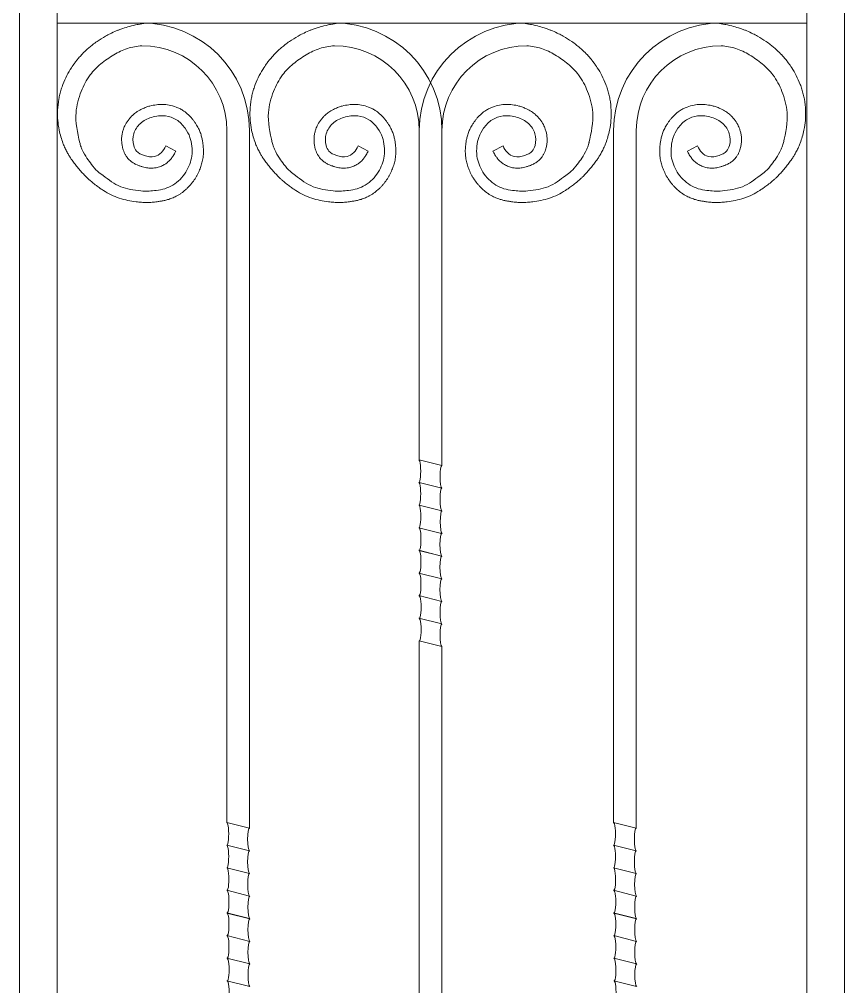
# Model space of a CAD drawing. Header units: millimetres. Extents: x -644 to 652, y 0 to 1491.
# Drawn here: x -315 to 0, y 777.5 to 1146.9 of the extents above; entities that cross this region are included whole.
import ezdxf

# ---------------------------------------------------------------- set-up
doc = ezdxf.new("R2010")
doc.units = ezdxf.units.MM
doc.layers.add('ceco.net 171', color=7, linetype='Continuous')

msp = doc.modelspace()

# ---------------------------------------------------------------- linework, layer by layer
at = {"layer": 'ceco.net 171', "lineweight": 5}
for p, q in [((-14.4, 14.4), (-14.4, 1449.25)), ((0, 0), (0, 1449.25)), ((-315, 0), (-315, 1388.06)), ((-300.6, 14.4), (-300.6, 1388.06)), ((-300.6, 1145.52), (-14.4, 1145.52)), ((-235.8, 840.25), (-235.8, 1104.48)), ((-227.16, 838.08), (-227.16, 1104.48)), ((-162.36, 978.56), (-162.36, 1104.48)), ((-153.72, 976.56), (-153.72, 1104.48)), ((-88.17, 840.25), (-88.17, 1104.48)), ((-79.53, 838.08), (-79.53, 1104.48)), ((-259.14, 1098.6), (-255.3, 1096.61)), ((-185.7, 1098.6), (-181.86, 1096.61)), ((-130.38, 1098.6), (-134.22, 1096.61)), ((-56.19, 1098.6), (-60.03, 1096.61)), ((-153.72, 976.56), (-162.41, 978.74)), ((-153.72, 967.92), (-162.41, 970.1)), ((-153.72, 959.28), (-162.41, 961.46)), ((-153.88, 950.64), (-162.57, 952.82)), ((-153.88, 942), (-162.57, 944.18)), ((-153.77, 941.97), (-162.47, 944.15)), ((-153.77, 933.33), (-162.47, 935.51)), ((-153.77, 924.69), (-162.47, 926.87)), ((-153.77, 916.05), (-162.47, 918.23)), ((-162.36, 918.2), (-162.36, 918.2)), ((-153.74, 907.4), (-162.36, 909.56)), ((-162.36, 699.64), (-162.36, 909.56)), ((-153.72, 697.47), (-153.72, 907.39)), ((-227.16, 838.08), (-235.85, 840.26)), ((-79.53, 838.08), (-88.22, 840.26)), ((-227.16, 829.44), (-235.85, 831.62)), ((-79.53, 829.44), (-88.22, 831.62)), ((-79.53, 829.44), (-79.53, 829.44)), ((-227.16, 820.8), (-235.85, 822.98)), ((-79.53, 820.8), (-88.22, 822.98)), ((-227.16, 812.16), (-235.85, 814.34)), ((-79.53, 812.16), (-88.22, 814.34)), ((-227.16, 803.52), (-235.85, 805.7)), ((-227.05, 803.49), (-235.75, 805.67)), ((-79.53, 803.52), (-88.22, 805.7)), ((-79.43, 803.49), (-88.12, 805.67)), ((-227.05, 794.85), (-235.75, 797.03)), ((-79.43, 794.85), (-88.12, 797.03)), ((-227.05, 786.21), (-235.75, 788.39)), ((-79.43, 786.21), (-88.12, 788.39)), ((-227.05, 777.57), (-235.75, 779.75)), ((-79.43, 777.57), (-88.12, 779.75))]:
    msp.add_line(p, q, dxfattribs=at)
for centre, radius, start, end in [((-268.2, 1104.48), 41.04, 0, 90), ((-194.76, 1104.48), 41.04, 0, 90), ((-121.32, 1104.48), 41.04, 90, 180), ((-47.13, 1104.48), 41.04, 90, 180), ((-268.2, 1104.48), 32.4, 0, 90), ((-194.76, 1104.48), 32.4, 0, 90), ((-121.32, 1104.48), 32.4, 90, 180), ((-47.13, 1104.48), 32.4, 90, 180)]:
    msp.add_arc(centre, radius, start, end, dxfattribs=at)
for centre, start_param, end_param in [((-162.54, 974.41), 0, 3.141593), ((-153.69, 972.23), 3.141593, 6.210756), ((-162.54, 965.77), 0, 3.141593), ((-153.69, 963.59), 3.141593, 6.210756), ((-162.49, 957.11), 0, 3.141593), ((-153.64, 954.94), 3.141593, 6.210756), ((-162.44, 948.46), 0, 3.141593), ((-153.75, 946.28), 3.141593, 6.210756), ((-162.44, 939.82), 0, 3.141593), ((-153.75, 937.64), 3.141593, 6.210756), ((-162.44, 931.18), 0, 3.141593), ((-153.75, 929), 3.141593, 6.210756), ((-162.39, 922.52), 0, 3.141593), ((-153.69, 920.34), 3.141593, 6.210756), ((-162.39, 913.88), 0, 3.141593), ((-153.69, 911.7), 3.141593, 6.210756), ((-235.83, 835.93), 0, 3.141593), ((-88.2, 835.93), 0, 3.141593), ((-227.13, 833.75), 3.141593, 6.210756), ((-79.5, 833.75), 3.141593, 6.210756), ((-235.83, 827.29), 0, 3.141593), ((-88.2, 827.29), 0, 3.141593), ((-227.13, 825.11), 3.141593, 6.210756), ((-79.5, 825.11), 3.141593, 6.210756), ((-235.77, 818.64), 0, 3.141593), ((-227.08, 816.46), 3.141593, 6.210756), ((-88.15, 818.64), 0, 3.141593), ((-79.45, 816.46), 3.141593, 6.210756), ((-235.72, 809.98), 0, 3.141593), ((-88.09, 809.98), 0, 3.141593), ((-227.03, 807.8), 3.141593, 6.210756), ((-79.4, 807.8), 3.141593, 6.210756), ((-235.72, 801.34), 0, 3.141593), ((-88.09, 801.34), 0, 3.141593), ((-227.03, 799.16), 3.141593, 6.210756), ((-79.4, 799.16), 3.141593, 6.210756), ((-235.72, 792.7), 0, 3.141593), ((-227.03, 790.52), 3.141593, 6.210756), ((-88.09, 792.7), 0, 3.141593), ((-79.4, 790.52), 3.141593, 6.210756), ((-235.67, 784.05), 0, 3.141593), ((-88.04, 784.05), 0, 3.141593), ((-226.98, 781.87), 3.141593, 6.210756), ((-79.35, 781.87), 3.141593, 6.210756), ((-235.62, 775.39), 0, 3.141593), ((-87.99, 775.39), 0, 3.141593)]:
    msp.add_ellipse(centre, major_axis=(0.03, -4.33), ratio=0.168472, start_param=start_param, end_param=end_param, dxfattribs=at)
for points, knots in [([(-265.64, 1145.53), (-268.64, 1145.17), (-269.7, 1144.98), (-270.63, 1144.82), (-272.09, 1144.47), (-273.78, 1144.01), (-274.52, 1143.72), (-276.07, 1143.27), (-276.52, 1143.1), (-277.28, 1142.81), (-277.59, 1142.69), (-278.8, 1142.18), (-279.63, 1141.8), (-280.88, 1141.18), (-281.52, 1140.85), (-283.21, 1139.89), (-284.24, 1139.25), (-285.93, 1138.09), (-286.53, 1137.65), (-287.43, 1136.95), (-287.92, 1136.55), (-288.73, 1135.85), (-289.14, 1135.5), (-290.26, 1134.43), (-290.69, 1134), (-291.64, 1133), (-292.05, 1132.54), (-292.66, 1131.83), (-293.12, 1131.27), (-293.27, 1131.08), (-293.88, 1130.29), (-294.23, 1129.81), (-294.68, 1129.16), (-295.73, 1127.53), (-296.32, 1126.53), (-297.41, 1124.4), (-297.91, 1123.27), (-298.61, 1121.49), (-298.82, 1120.87), (-299.12, 1119.92), (-299.22, 1119.6), (-299.39, 1118.97), (-299.48, 1118.65), (-299.7, 1117.71), (-299.84, 1117.08), (-300.18, 1115.06), (-300.34, 1113.61), (-300.46, 1110.98), (-300.44, 1109.66), (-300.23, 1107.08), (-300.06, 1105.89), (-299.42, 1102.9), (-298.91, 1101.22), (-298.25, 1099.37), (-298.05, 1098.88), (-297.72, 1098.13)], [0, 0, 0, 0, 1.598518, 1.598518, 4.795553, 4.795553, 7.705451, 7.705451, 9.125533, 9.125533, 10.545615, 10.545615, 13.385778, 13.385778, 15.585729, 15.585729, 19.98563, 19.98563, 22.272801, 22.272801, 23.941363, 23.941363, 25.609926, 25.609926, 28.94705, 28.94705, 30.67089, 30.67089, 32.09649, 32.09649, 33.522089, 33.522089, 36.373287, 36.373287, 40.440864, 40.440864, 44.508441, 44.508441, 46.570601, 46.570601, 47.59231, 47.59231, 48.614019, 48.614019, 50.657437, 50.657437, 55.272886, 55.272886, 59.888335, 59.888335, 64.503784, 64.503784, 71.194231, 71.194231, 72.666347, 72.666347, 72.666347, 72.666347]), ([(-192.2, 1145.53), (-195.2, 1145.17), (-196.26, 1144.98), (-197.19, 1144.82), (-198.65, 1144.47), (-200.34, 1144.01), (-201.08, 1143.72), (-202.63, 1143.27), (-203.08, 1143.1), (-203.84, 1142.81), (-204.15, 1142.69), (-205.36, 1142.18), (-206.19, 1141.8), (-207.44, 1141.18), (-208.08, 1140.85), (-209.77, 1139.89), (-210.8, 1139.25), (-212.49, 1138.09), (-213.09, 1137.65), (-213.99, 1136.95), (-214.48, 1136.55), (-215.29, 1135.85), (-215.7, 1135.5), (-216.82, 1134.43), (-217.25, 1134), (-218.2, 1133), (-218.61, 1132.54), (-219.22, 1131.83), (-219.68, 1131.27), (-219.83, 1131.08), (-220.44, 1130.29), (-220.79, 1129.81), (-221.24, 1129.16), (-222.29, 1127.53), (-222.88, 1126.53), (-223.97, 1124.4), (-224.47, 1123.27), (-225.17, 1121.49), (-225.38, 1120.87), (-225.68, 1119.92), (-225.78, 1119.6), (-225.95, 1118.97), (-226.04, 1118.65), (-226.26, 1117.71), (-226.4, 1117.08), (-226.74, 1115.06), (-226.9, 1113.61), (-227.02, 1110.98), (-227, 1109.66), (-226.79, 1107.08), (-226.62, 1105.89), (-225.98, 1102.9), (-225.47, 1101.22), (-224.81, 1099.37), (-224.61, 1098.88), (-224.28, 1098.13)], [0, 0, 0, 0, 1.598518, 1.598518, 4.795553, 4.795553, 7.705451, 7.705451, 9.125533, 9.125533, 10.545615, 10.545615, 13.385778, 13.385778, 15.585729, 15.585729, 19.98563, 19.98563, 22.272801, 22.272801, 23.941363, 23.941363, 25.609926, 25.609926, 28.94705, 28.94705, 30.67089, 30.67089, 32.09649, 32.09649, 33.522089, 33.522089, 36.373287, 36.373287, 40.440864, 40.440864, 44.508441, 44.508441, 46.570601, 46.570601, 47.59231, 47.59231, 48.614019, 48.614019, 50.657437, 50.657437, 55.272886, 55.272886, 59.888335, 59.888335, 64.503784, 64.503784, 71.194231, 71.194231, 72.666347, 72.666347, 72.666347, 72.666347]), ([(-123.88, 1145.53), (-120.88, 1145.17), (-119.82, 1144.98), (-118.89, 1144.82), (-117.43, 1144.47), (-115.74, 1144.01), (-115, 1143.72), (-113.45, 1143.27), (-113, 1143.1), (-112.24, 1142.81), (-111.93, 1142.69), (-110.72, 1142.18), (-109.89, 1141.8), (-108.64, 1141.18), (-108, 1140.85), (-106.31, 1139.89), (-105.28, 1139.25), (-103.59, 1138.09), (-102.99, 1137.65), (-102.09, 1136.95), (-101.6, 1136.55), (-100.79, 1135.85), (-100.38, 1135.5), (-99.26, 1134.43), (-98.83, 1134), (-97.88, 1133), (-97.47, 1132.54), (-96.86, 1131.83), (-96.4, 1131.27), (-96.25, 1131.08), (-95.64, 1130.29), (-95.29, 1129.81), (-94.84, 1129.16), (-93.79, 1127.53), (-93.2, 1126.53), (-92.11, 1124.4), (-91.61, 1123.27), (-90.91, 1121.49), (-90.7, 1120.87), (-90.4, 1119.92), (-90.3, 1119.6), (-90.13, 1118.97), (-90.04, 1118.65), (-89.82, 1117.71), (-89.68, 1117.08), (-89.34, 1115.06), (-89.18, 1113.61), (-89.06, 1110.98), (-89.08, 1109.66), (-89.29, 1107.08), (-89.46, 1105.89), (-90.1, 1102.9), (-90.61, 1101.22), (-91.27, 1099.37), (-91.47, 1098.88), (-91.8, 1098.13)], [0, 0, 0, 0, 1.598518, 1.598518, 4.795553, 4.795553, 7.705451, 7.705451, 9.125533, 9.125533, 10.545615, 10.545615, 13.385778, 13.385778, 15.585729, 15.585729, 19.98563, 19.98563, 22.272801, 22.272801, 23.941363, 23.941363, 25.609926, 25.609926, 28.94705, 28.94705, 30.67089, 30.67089, 32.09649, 32.09649, 33.522089, 33.522089, 36.373287, 36.373287, 40.440864, 40.440864, 44.508441, 44.508441, 46.570601, 46.570601, 47.59231, 47.59231, 48.614019, 48.614019, 50.657437, 50.657437, 55.272886, 55.272886, 59.888335, 59.888335, 64.503784, 64.503784, 71.194231, 71.194231, 72.666347, 72.666347, 72.666347, 72.666347]), ([(-49.69, 1145.53), (-46.7, 1145.17), (-45.63, 1144.98), (-44.7, 1144.82), (-43.25, 1144.47), (-41.55, 1144.01), (-40.81, 1143.72), (-39.26, 1143.27), (-38.81, 1143.1), (-38.05, 1142.81), (-37.74, 1142.69), (-36.53, 1142.18), (-35.7, 1141.8), (-34.45, 1141.18), (-33.81, 1140.85), (-32.12, 1139.89), (-31.1, 1139.25), (-29.4, 1138.09), (-28.8, 1137.65), (-27.9, 1136.95), (-27.41, 1136.55), (-26.6, 1135.85), (-26.2, 1135.5), (-25.07, 1134.43), (-24.64, 1134), (-23.69, 1133), (-23.28, 1132.54), (-22.67, 1131.83), (-22.21, 1131.27), (-22.06, 1131.08), (-21.45, 1130.29), (-21.1, 1129.81), (-20.65, 1129.16), (-19.6, 1127.53), (-19.01, 1126.53), (-17.92, 1124.4), (-17.42, 1123.27), (-16.72, 1121.49), (-16.51, 1120.87), (-16.21, 1119.92), (-16.11, 1119.6), (-15.94, 1118.97), (-15.85, 1118.65), (-15.63, 1117.71), (-15.49, 1117.08), (-15.15, 1115.06), (-14.99, 1113.61), (-14.87, 1110.98), (-14.89, 1109.66), (-15.1, 1107.08), (-15.28, 1105.89), (-15.92, 1102.9), (-16.42, 1101.22), (-17.09, 1099.37), (-17.28, 1098.88), (-17.61, 1098.13)], [0, 0, 0, 0, 1.598518, 1.598518, 4.795553, 4.795553, 7.705451, 7.705451, 9.125533, 9.125533, 10.545615, 10.545615, 13.385778, 13.385778, 15.585729, 15.585729, 19.98563, 19.98563, 22.272801, 22.272801, 23.941363, 23.941363, 25.609926, 25.609926, 28.94705, 28.94705, 30.67089, 30.67089, 32.09649, 32.09649, 33.522089, 33.522089, 36.373287, 36.373287, 40.440864, 40.440864, 44.508441, 44.508441, 46.570601, 46.570601, 47.59231, 47.59231, 48.614019, 48.614019, 50.657437, 50.657437, 55.272886, 55.272886, 59.888335, 59.888335, 64.503784, 64.503784, 71.194231, 71.194231, 72.666347, 72.666347, 72.666347, 72.666347]), ([(-297.72, 1098.13), (-297.58, 1097.82), (-297.46, 1097.58), (-297.3, 1097.23), (-297.1, 1096.83), (-296.81, 1096.33), (-296.68, 1096.06), (-296.48, 1095.71), (-296.36, 1095.45), (-296.15, 1095.05), (-296, 1094.87), (-295.64, 1094.27), (-295.42, 1093.89), (-294.8, 1093.04), (-294.4, 1092.45), (-293.64, 1091.47), (-293.24, 1090.96), (-292.41, 1089.95), (-291.98, 1089.4), (-291.13, 1088.47), (-290.72, 1088.06), (-289.84, 1087.13), (-289.46, 1086.79), (-288.92, 1086.24), (-288.59, 1085.89), (-288.14, 1085.52), (-287.55, 1085.04), (-286.7, 1084.3), (-286.15, 1083.85), (-285.21, 1083.12), (-284.6, 1082.73), (-283.93, 1082.21), (-283.39, 1081.86), (-281.99, 1081.01), (-281.02, 1080.48), (-278.97, 1079.45), (-277.94, 1079.01), (-275.79, 1078.32), (-274.69, 1078.03), (-272.56, 1077.57), (-271.52, 1077.39), (-269.78, 1077.18), (-269.1, 1077.11), (-267.72, 1077.02), (-267.02, 1077), (-265.98, 1077.01), (-265.65, 1077.02), (-264.66, 1077.06), (-264.02, 1077.12), (-263.06, 1077.22), (-262.72, 1077.26), (-262.18, 1077.34), (-261.97, 1077.36), (-261.55, 1077.43), (-261.33, 1077.46), (-260.68, 1077.57), (-260.23, 1077.65), (-259.33, 1077.84), (-258.88, 1077.95), (-257.87, 1078.24), (-257.31, 1078.43), (-256.2, 1078.86), (-255.65, 1079.11), (-254.78, 1079.55), (-254.46, 1079.74), (-253.82, 1080.13), (-253.51, 1080.33), (-252.62, 1080.96), (-252.07, 1081.4), (-251.26, 1082.13), (-250.97, 1082.41), (-250.44, 1082.94), (-250.2, 1083.2), (-249.72, 1083.73), (-249.48, 1084), (-248.8, 1084.84), (-248.36, 1085.43), (-247.75, 1086.36), (-247.56, 1086.68), (-247.2, 1087.32), (-247.03, 1087.64), (-246.55, 1088.6), (-246.27, 1089.25), (-245.91, 1090.19), (-245.8, 1090.49), (-245.6, 1091.09), (-245.51, 1091.39), (-245.24, 1092.33), (-245.08, 1092.98), (-244.91, 1094.03), (-244.86, 1094.4), (-244.79, 1095.14), (-244.76, 1095.51), (-244.72, 1096.59), (-244.74, 1097.29), (-244.81, 1098.32), (-244.84, 1098.66), (-244.93, 1099.43), (-244.98, 1099.87), (-245.13, 1100.77), (-245.22, 1101.22), (-245.46, 1102.21), (-245.61, 1102.75), (-245.98, 1103.82), (-246.19, 1104.34), (-246.7, 1105.44), (-247.01, 1106.01), (-247.55, 1106.91), (-247.77, 1107.26), (-248.21, 1107.88), (-248.41, 1108.17), (-248.85, 1108.74), (-249.08, 1109.02), (-249.8, 1109.85), (-250.33, 1110.4), (-251.44, 1111.36), (-252, 1111.79), (-253.02, 1112.45), (-253.44, 1112.68), (-254.3, 1113.11), (-254.73, 1113.3), (-256.05, 1113.8), (-256.94, 1114.04), (-258.66, 1114.35), (-259.48, 1114.43), (-261.11, 1114.46), (-261.92, 1114.42), (-263.55, 1114.21), (-264.38, 1114.05), (-265.68, 1113.7), (-266.17, 1113.54), (-267.15, 1113.19), (-267.63, 1112.99), (-268.75, 1112.46), (-269.38, 1112.11), (-270.45, 1111.41), (-270.91, 1111.07), (-271.67, 1110.43), (-271.98, 1110.14), (-272.58, 1109.53), (-272.86, 1109.21), (-273.66, 1108.22), (-274.13, 1107.5), (-274.82, 1106.19), (-275.07, 1105.62), (-275.43, 1104.57), (-275.56, 1104.11), (-275.77, 1103.18), (-275.85, 1102.7), (-276, 1101.28), (-275.99, 1100.31), (-275.81, 1098.9), (-275.72, 1098.45), (-275.54, 1097.7), (-275.45, 1097.39), (-275.25, 1096.76), (-275.12, 1096.44), (-274.84, 1095.8), (-274.68, 1095.47), (-274.3, 1094.82), (-274.08, 1094.49), (-273.67, 1093.96), (-273.49, 1093.75), (-273.13, 1093.37), (-272.94, 1093.2), (-272.38, 1092.7), (-271.99, 1092.42), (-271.23, 1091.94), (-270.86, 1091.74), (-270.18, 1091.41), (-269.87, 1091.28), (-269.37, 1091.09), (-269.17, 1091.01), (-268.81, 1090.89), (-268.66, 1090.84), (-268.33, 1090.73), (-268.17, 1090.68), (-267.67, 1090.54), (-267.32, 1090.45), (-266.35, 1090.25), (-265.7, 1090.15), (-264.31, 1090.09), (-263.57, 1090.13), (-262.52, 1090.33), (-262.24, 1090.4), (-261.69, 1090.55), (-261.42, 1090.64), (-260.64, 1090.95), (-260.14, 1091.2), (-259.31, 1091.69), (-258.97, 1091.93), (-258.39, 1092.39), (-258.14, 1092.61), (-257.74, 1093), (-257.57, 1093.17), (-257.26, 1093.52), (-257.11, 1093.69), (-256.71, 1094.21), (-256.48, 1094.55), (-255.95, 1095.39), (-255.7, 1095.86), (-255.42, 1096.39), (-255.36, 1096.5), (-255.3, 1096.61)], [0, 0, 0, 0, 0.938689, 0.938689, 2.143991, 2.143991, 3.154332, 3.154332, 3.911141, 3.911141, 4.667949, 4.667949, 6.181566, 6.181566, 8.404073, 8.404073, 10.62658, 10.62658, 13.102091, 13.102091, 15.573724, 15.573724, 17.372488, 17.372488, 18.721921, 18.721921, 20.071354, 20.071354, 22.77022, 22.77022, 24.833062, 24.833062, 26.895903, 26.895903, 31.021587, 31.021587, 35.147271, 35.147271, 39.272955, 39.272955, 43.146545, 43.146545, 45.643216, 45.643216, 48.139887, 48.139887, 49.287545, 49.287545, 51.582861, 51.582861, 52.843849, 52.843849, 53.648432, 53.648432, 54.453014, 54.453014, 56.062179, 56.062179, 57.603868, 57.603868, 59.471659, 59.471659, 61.33945, 61.33945, 62.462031, 62.462031, 63.584612, 63.584612, 65.829775, 65.829775, 67.155027, 67.155027, 68.349006, 68.349006, 69.542986, 69.542986, 71.930946, 71.930946, 73.112753, 73.112753, 74.294561, 74.294561, 76.658176, 76.658176, 77.714632, 77.714632, 78.771088, 78.771088, 80.883999, 80.883999, 82.033908, 82.033908, 83.183817, 83.183817, 85.483635, 85.483635, 86.646911, 86.646911, 88.166115, 88.166115, 89.68532, 89.68532, 91.411182, 91.411182, 93.137045, 93.137045, 95.17609, 95.17609, 96.511033, 96.511033, 97.663327, 97.663327, 98.815621, 98.815621, 101.120208, 101.120208, 103.171393, 103.171393, 104.532647, 104.532647, 105.893901, 105.893901, 108.616409, 108.616409, 111.088189, 111.088189, 113.559969, 113.559969, 116.201891, 116.201891, 117.826451, 117.826451, 119.451011, 119.451011, 121.577799, 121.577799, 123.190034, 123.190034, 124.375334, 124.375334, 125.560633, 125.560633, 127.931233, 127.931233, 129.620785, 129.620785, 130.907206, 130.907206, 132.193628, 132.193628, 134.76647, 134.76647, 135.984627, 135.984627, 136.825306, 136.825306, 137.665984, 137.665984, 138.497459, 138.497459, 139.334354, 139.334354, 139.863337, 139.863337, 140.39232, 140.39232, 141.450285, 141.450285, 142.508251, 142.508251, 143.419386, 143.419386, 144.06149, 144.06149, 144.579644, 144.579644, 145.097798, 145.097798, 146.134107, 146.134107, 147.854073, 147.854073, 149.574039, 149.574039, 150.204177, 150.204177, 150.834315, 150.834315, 152.09459, 152.09459, 153.056236, 153.056236, 153.803314, 153.803314, 154.351666, 154.351666, 154.900017, 154.900017, 155.99672, 155.99672, 157.757892, 157.757892, 158.254283, 158.254283, 158.254283, 158.254283]), ([(-224.28, 1098.13), (-224.14, 1097.82), (-224.02, 1097.58), (-223.86, 1097.23), (-223.66, 1096.83), (-223.37, 1096.33), (-223.24, 1096.06), (-223.04, 1095.71), (-222.92, 1095.45), (-222.71, 1095.05), (-222.56, 1094.87), (-222.2, 1094.27), (-221.98, 1093.89), (-221.36, 1093.04), (-220.96, 1092.45), (-220.2, 1091.47), (-219.8, 1090.96), (-218.97, 1089.95), (-218.54, 1089.4), (-217.69, 1088.47), (-217.28, 1088.06), (-216.4, 1087.13), (-216.02, 1086.79), (-215.48, 1086.24), (-215.15, 1085.89), (-214.7, 1085.52), (-214.11, 1085.04), (-213.26, 1084.3), (-212.71, 1083.85), (-211.77, 1083.12), (-211.16, 1082.73), (-210.49, 1082.21), (-209.95, 1081.86), (-208.55, 1081.01), (-207.58, 1080.48), (-205.53, 1079.45), (-204.5, 1079.01), (-202.35, 1078.32), (-201.25, 1078.03), (-199.12, 1077.57), (-198.08, 1077.39), (-196.34, 1077.18), (-195.66, 1077.11), (-194.28, 1077.02), (-193.58, 1077), (-192.54, 1077.01), (-192.21, 1077.02), (-191.22, 1077.06), (-190.58, 1077.12), (-189.62, 1077.22), (-189.28, 1077.26), (-188.74, 1077.34), (-188.53, 1077.36), (-188.11, 1077.43), (-187.89, 1077.46), (-187.24, 1077.57), (-186.79, 1077.65), (-185.89, 1077.84), (-185.44, 1077.95), (-184.43, 1078.24), (-183.87, 1078.43), (-182.76, 1078.86), (-182.21, 1079.11), (-181.34, 1079.55), (-181.02, 1079.74), (-180.38, 1080.13), (-180.07, 1080.33), (-179.18, 1080.96), (-178.63, 1081.4), (-177.82, 1082.13), (-177.53, 1082.41), (-177, 1082.94), (-176.76, 1083.2), (-176.28, 1083.73), (-176.04, 1084), (-175.36, 1084.84), (-174.92, 1085.43), (-174.31, 1086.36), (-174.12, 1086.68), (-173.76, 1087.32), (-173.59, 1087.64), (-173.11, 1088.6), (-172.83, 1089.25), (-172.47, 1090.19), (-172.36, 1090.49), (-172.16, 1091.09), (-172.07, 1091.39), (-171.8, 1092.33), (-171.64, 1092.98), (-171.47, 1094.03), (-171.42, 1094.4), (-171.35, 1095.14), (-171.32, 1095.51), (-171.28, 1096.59), (-171.3, 1097.29), (-171.37, 1098.32), (-171.4, 1098.66), (-171.49, 1099.43), (-171.54, 1099.87), (-171.69, 1100.77), (-171.78, 1101.22), (-172.02, 1102.21), (-172.17, 1102.75), (-172.54, 1103.82), (-172.75, 1104.34), (-173.26, 1105.44), (-173.57, 1106.01), (-174.11, 1106.91), (-174.33, 1107.26), (-174.77, 1107.88), (-174.97, 1108.17), (-175.41, 1108.74), (-175.64, 1109.02), (-176.36, 1109.85), (-176.89, 1110.4), (-178, 1111.36), (-178.56, 1111.79), (-179.58, 1112.45), (-180, 1112.68), (-180.86, 1113.11), (-181.29, 1113.3), (-182.61, 1113.8), (-183.5, 1114.04), (-185.22, 1114.35), (-186.04, 1114.43), (-187.67, 1114.46), (-188.48, 1114.42), (-190.11, 1114.21), (-190.94, 1114.05), (-192.24, 1113.7), (-192.73, 1113.54), (-193.71, 1113.19), (-194.19, 1112.99), (-195.31, 1112.46), (-195.94, 1112.11), (-197.01, 1111.41), (-197.47, 1111.07), (-198.23, 1110.43), (-198.54, 1110.14), (-199.14, 1109.53), (-199.42, 1109.21), (-200.22, 1108.22), (-200.69, 1107.5), (-201.38, 1106.19), (-201.63, 1105.62), (-201.99, 1104.57), (-202.12, 1104.11), (-202.33, 1103.18), (-202.41, 1102.7), (-202.56, 1101.28), (-202.55, 1100.31), (-202.37, 1098.9), (-202.28, 1098.45), (-202.1, 1097.7), (-202.01, 1097.39), (-201.81, 1096.76), (-201.68, 1096.44), (-201.4, 1095.8), (-201.24, 1095.47), (-200.86, 1094.82), (-200.64, 1094.49), (-200.23, 1093.96), (-200.05, 1093.75), (-199.69, 1093.37), (-199.5, 1093.2), (-198.94, 1092.7), (-198.55, 1092.42), (-197.79, 1091.94), (-197.42, 1091.74), (-196.74, 1091.41), (-196.43, 1091.28), (-195.93, 1091.09), (-195.73, 1091.01), (-195.37, 1090.89), (-195.22, 1090.84), (-194.89, 1090.73), (-194.73, 1090.68), (-194.23, 1090.54), (-193.88, 1090.45), (-192.91, 1090.25), (-192.26, 1090.15), (-190.87, 1090.09), (-190.13, 1090.13), (-189.08, 1090.33), (-188.8, 1090.4), (-188.25, 1090.55), (-187.98, 1090.64), (-187.2, 1090.95), (-186.7, 1091.2), (-185.87, 1091.69), (-185.53, 1091.93), (-184.95, 1092.39), (-184.7, 1092.61), (-184.3, 1093), (-184.13, 1093.17), (-183.82, 1093.52), (-183.67, 1093.69), (-183.27, 1094.21), (-183.04, 1094.55), (-182.51, 1095.39), (-182.26, 1095.86), (-181.98, 1096.39), (-181.92, 1096.5), (-181.86, 1096.61)], [0, 0, 0, 0, 0.938689, 0.938689, 2.143991, 2.143991, 3.154332, 3.154332, 3.911141, 3.911141, 4.667949, 4.667949, 6.181566, 6.181566, 8.404073, 8.404073, 10.62658, 10.62658, 13.102091, 13.102091, 15.573724, 15.573724, 17.372488, 17.372488, 18.721921, 18.721921, 20.071354, 20.071354, 22.77022, 22.77022, 24.833062, 24.833062, 26.895903, 26.895903, 31.021587, 31.021587, 35.147271, 35.147271, 39.272955, 39.272955, 43.146545, 43.146545, 45.643216, 45.643216, 48.139887, 48.139887, 49.287545, 49.287545, 51.582861, 51.582861, 52.843849, 52.843849, 53.648432, 53.648432, 54.453014, 54.453014, 56.062179, 56.062179, 57.603868, 57.603868, 59.471659, 59.471659, 61.33945, 61.33945, 62.462031, 62.462031, 63.584612, 63.584612, 65.829775, 65.829775, 67.155027, 67.155027, 68.349006, 68.349006, 69.542986, 69.542986, 71.930946, 71.930946, 73.112753, 73.112753, 74.294561, 74.294561, 76.658176, 76.658176, 77.714632, 77.714632, 78.771088, 78.771088, 80.883999, 80.883999, 82.033908, 82.033908, 83.183817, 83.183817, 85.483635, 85.483635, 86.646911, 86.646911, 88.166115, 88.166115, 89.68532, 89.68532, 91.411182, 91.411182, 93.137045, 93.137045, 95.17609, 95.17609, 96.511033, 96.511033, 97.663327, 97.663327, 98.815621, 98.815621, 101.120208, 101.120208, 103.171393, 103.171393, 104.532647, 104.532647, 105.893901, 105.893901, 108.616409, 108.616409, 111.088189, 111.088189, 113.559969, 113.559969, 116.201891, 116.201891, 117.826451, 117.826451, 119.451011, 119.451011, 121.577799, 121.577799, 123.190034, 123.190034, 124.375334, 124.375334, 125.560633, 125.560633, 127.931233, 127.931233, 129.620785, 129.620785, 130.907206, 130.907206, 132.193628, 132.193628, 134.76647, 134.76647, 135.984627, 135.984627, 136.825306, 136.825306, 137.665984, 137.665984, 138.497459, 138.497459, 139.334354, 139.334354, 139.863337, 139.863337, 140.39232, 140.39232, 141.450285, 141.450285, 142.508251, 142.508251, 143.419386, 143.419386, 144.06149, 144.06149, 144.579644, 144.579644, 145.097798, 145.097798, 146.134107, 146.134107, 147.854073, 147.854073, 149.574039, 149.574039, 150.204177, 150.204177, 150.834315, 150.834315, 152.09459, 152.09459, 153.056236, 153.056236, 153.803314, 153.803314, 154.351666, 154.351666, 154.900017, 154.900017, 155.99672, 155.99672, 157.757892, 157.757892, 158.254283, 158.254283, 158.254283, 158.254283]), ([(-91.8, 1098.13), (-91.94, 1097.82), (-92.06, 1097.58), (-92.22, 1097.23), (-92.42, 1096.83), (-92.71, 1096.33), (-92.84, 1096.06), (-93.04, 1095.71), (-93.16, 1095.45), (-93.37, 1095.05), (-93.52, 1094.87), (-93.88, 1094.27), (-94.1, 1093.89), (-94.72, 1093.04), (-95.12, 1092.45), (-95.88, 1091.47), (-96.28, 1090.96), (-97.11, 1089.95), (-97.54, 1089.4), (-98.39, 1088.47), (-98.8, 1088.06), (-99.68, 1087.13), (-100.06, 1086.79), (-100.6, 1086.24), (-100.93, 1085.89), (-101.38, 1085.52), (-101.97, 1085.04), (-102.82, 1084.3), (-103.37, 1083.85), (-104.31, 1083.12), (-104.92, 1082.73), (-105.59, 1082.21), (-106.13, 1081.86), (-107.53, 1081.01), (-108.5, 1080.48), (-110.55, 1079.45), (-111.58, 1079.01), (-113.73, 1078.32), (-114.83, 1078.03), (-116.96, 1077.57), (-118, 1077.39), (-119.74, 1077.18), (-120.42, 1077.11), (-121.8, 1077.02), (-122.5, 1077), (-123.54, 1077.01), (-123.87, 1077.02), (-124.86, 1077.06), (-125.5, 1077.12), (-126.46, 1077.22), (-126.8, 1077.26), (-127.34, 1077.34), (-127.55, 1077.36), (-127.97, 1077.43), (-128.19, 1077.46), (-128.84, 1077.57), (-129.29, 1077.65), (-130.19, 1077.84), (-130.64, 1077.95), (-131.65, 1078.24), (-132.21, 1078.43), (-133.32, 1078.86), (-133.87, 1079.11), (-134.74, 1079.55), (-135.06, 1079.74), (-135.7, 1080.13), (-136.01, 1080.33), (-136.9, 1080.96), (-137.45, 1081.4), (-138.26, 1082.13), (-138.55, 1082.41), (-139.08, 1082.94), (-139.32, 1083.2), (-139.8, 1083.73), (-140.04, 1084), (-140.72, 1084.84), (-141.16, 1085.43), (-141.77, 1086.36), (-141.96, 1086.68), (-142.32, 1087.32), (-142.49, 1087.64), (-142.97, 1088.6), (-143.25, 1089.25), (-143.61, 1090.19), (-143.72, 1090.49), (-143.92, 1091.09), (-144.01, 1091.39), (-144.28, 1092.33), (-144.44, 1092.98), (-144.61, 1094.03), (-144.66, 1094.4), (-144.73, 1095.14), (-144.76, 1095.51), (-144.8, 1096.59), (-144.78, 1097.29), (-144.71, 1098.32), (-144.68, 1098.66), (-144.59, 1099.43), (-144.54, 1099.87), (-144.39, 1100.77), (-144.3, 1101.22), (-144.06, 1102.21), (-143.91, 1102.75), (-143.54, 1103.82), (-143.33, 1104.34), (-142.82, 1105.44), (-142.51, 1106.01), (-141.97, 1106.91), (-141.75, 1107.26), (-141.31, 1107.88), (-141.11, 1108.17), (-140.67, 1108.74), (-140.44, 1109.02), (-139.72, 1109.85), (-139.19, 1110.4), (-138.08, 1111.36), (-137.52, 1111.79), (-136.5, 1112.45), (-136.08, 1112.68), (-135.22, 1113.11), (-134.79, 1113.3), (-133.47, 1113.8), (-132.58, 1114.04), (-130.86, 1114.35), (-130.04, 1114.43), (-128.41, 1114.46), (-127.6, 1114.42), (-125.97, 1114.21), (-125.14, 1114.05), (-123.84, 1113.7), (-123.35, 1113.54), (-122.37, 1113.19), (-121.89, 1112.99), (-120.77, 1112.46), (-120.14, 1112.11), (-119.07, 1111.41), (-118.61, 1111.07), (-117.85, 1110.43), (-117.54, 1110.14), (-116.94, 1109.53), (-116.66, 1109.21), (-115.86, 1108.22), (-115.39, 1107.5), (-114.7, 1106.19), (-114.45, 1105.62), (-114.09, 1104.57), (-113.96, 1104.11), (-113.75, 1103.18), (-113.67, 1102.7), (-113.52, 1101.28), (-113.53, 1100.31), (-113.71, 1098.9), (-113.8, 1098.45), (-113.98, 1097.7), (-114.07, 1097.39), (-114.27, 1096.76), (-114.4, 1096.44), (-114.68, 1095.8), (-114.84, 1095.47), (-115.22, 1094.82), (-115.44, 1094.49), (-115.85, 1093.96), (-116.03, 1093.75), (-116.39, 1093.37), (-116.58, 1093.2), (-117.14, 1092.7), (-117.53, 1092.42), (-118.29, 1091.94), (-118.66, 1091.74), (-119.34, 1091.41), (-119.65, 1091.28), (-120.15, 1091.09), (-120.35, 1091.01), (-120.71, 1090.89), (-120.86, 1090.84), (-121.19, 1090.73), (-121.35, 1090.68), (-121.85, 1090.54), (-122.2, 1090.45), (-123.17, 1090.25), (-123.82, 1090.15), (-125.21, 1090.09), (-125.95, 1090.13), (-127, 1090.33), (-127.28, 1090.4), (-127.83, 1090.55), (-128.1, 1090.64), (-128.88, 1090.95), (-129.38, 1091.2), (-130.21, 1091.69), (-130.55, 1091.93), (-131.13, 1092.39), (-131.38, 1092.61), (-131.78, 1093), (-131.95, 1093.17), (-132.26, 1093.52), (-132.41, 1093.69), (-132.81, 1094.21), (-133.04, 1094.55), (-133.57, 1095.39), (-133.82, 1095.86), (-134.1, 1096.39), (-134.16, 1096.5), (-134.22, 1096.61)], [0, 0, 0, 0, 0.938689, 0.938689, 2.143991, 2.143991, 3.154332, 3.154332, 3.911141, 3.911141, 4.667949, 4.667949, 6.181566, 6.181566, 8.404073, 8.404073, 10.62658, 10.62658, 13.102091, 13.102091, 15.573724, 15.573724, 17.372488, 17.372488, 18.721921, 18.721921, 20.071354, 20.071354, 22.77022, 22.77022, 24.833062, 24.833062, 26.895903, 26.895903, 31.021587, 31.021587, 35.147271, 35.147271, 39.272955, 39.272955, 43.146545, 43.146545, 45.643216, 45.643216, 48.139887, 48.139887, 49.287545, 49.287545, 51.582861, 51.582861, 52.843849, 52.843849, 53.648432, 53.648432, 54.453014, 54.453014, 56.062179, 56.062179, 57.603868, 57.603868, 59.471659, 59.471659, 61.33945, 61.33945, 62.462031, 62.462031, 63.584612, 63.584612, 65.829775, 65.829775, 67.155027, 67.155027, 68.349006, 68.349006, 69.542986, 69.542986, 71.930946, 71.930946, 73.112753, 73.112753, 74.294561, 74.294561, 76.658176, 76.658176, 77.714632, 77.714632, 78.771088, 78.771088, 80.883999, 80.883999, 82.033908, 82.033908, 83.183817, 83.183817, 85.483635, 85.483635, 86.646911, 86.646911, 88.166115, 88.166115, 89.68532, 89.68532, 91.411182, 91.411182, 93.137045, 93.137045, 95.17609, 95.17609, 96.511033, 96.511033, 97.663327, 97.663327, 98.815621, 98.815621, 101.120208, 101.120208, 103.171393, 103.171393, 104.532647, 104.532647, 105.893901, 105.893901, 108.616409, 108.616409, 111.088189, 111.088189, 113.559969, 113.559969, 116.201891, 116.201891, 117.826451, 117.826451, 119.451011, 119.451011, 121.577799, 121.577799, 123.190034, 123.190034, 124.375334, 124.375334, 125.560633, 125.560633, 127.931233, 127.931233, 129.620785, 129.620785, 130.907206, 130.907206, 132.193628, 132.193628, 134.76647, 134.76647, 135.984627, 135.984627, 136.825306, 136.825306, 137.665984, 137.665984, 138.497459, 138.497459, 139.334354, 139.334354, 139.863337, 139.863337, 140.39232, 140.39232, 141.450285, 141.450285, 142.508251, 142.508251, 143.419386, 143.419386, 144.06149, 144.06149, 144.579644, 144.579644, 145.097798, 145.097798, 146.134107, 146.134107, 147.854073, 147.854073, 149.574039, 149.574039, 150.204177, 150.204177, 150.834315, 150.834315, 152.09459, 152.09459, 153.056236, 153.056236, 153.803314, 153.803314, 154.351666, 154.351666, 154.900017, 154.900017, 155.99672, 155.99672, 157.757892, 157.757892, 158.254283, 158.254283, 158.254283, 158.254283]), ([(-17.61, 1098.13), (-17.75, 1097.82), (-17.87, 1097.58), (-18.03, 1097.23), (-18.23, 1096.83), (-18.53, 1096.33), (-18.65, 1096.06), (-18.85, 1095.71), (-18.97, 1095.45), (-19.19, 1095.05), (-19.33, 1094.87), (-19.69, 1094.27), (-19.91, 1093.89), (-20.53, 1093.04), (-20.93, 1092.45), (-21.69, 1091.47), (-22.09, 1090.96), (-22.92, 1089.95), (-23.36, 1089.4), (-24.2, 1088.47), (-24.61, 1088.06), (-25.49, 1087.13), (-25.88, 1086.79), (-26.41, 1086.24), (-26.74, 1085.89), (-27.19, 1085.52), (-27.78, 1085.04), (-28.63, 1084.3), (-29.18, 1083.85), (-30.13, 1083.12), (-30.73, 1082.73), (-31.4, 1082.21), (-31.95, 1081.86), (-33.34, 1081.01), (-34.31, 1080.48), (-36.36, 1079.45), (-37.39, 1079.01), (-39.55, 1078.32), (-40.64, 1078.03), (-42.77, 1077.57), (-43.81, 1077.39), (-45.55, 1077.18), (-46.23, 1077.11), (-47.61, 1077.02), (-48.31, 1077), (-49.35, 1077.01), (-49.68, 1077.02), (-50.67, 1077.06), (-51.31, 1077.12), (-52.28, 1077.22), (-52.61, 1077.26), (-53.15, 1077.34), (-53.36, 1077.36), (-53.78, 1077.43), (-54, 1077.46), (-54.65, 1077.57), (-55.1, 1077.65), (-56, 1077.84), (-56.45, 1077.95), (-57.46, 1078.24), (-58.02, 1078.43), (-59.13, 1078.86), (-59.68, 1079.11), (-60.55, 1079.55), (-60.88, 1079.74), (-61.51, 1080.13), (-61.82, 1080.33), (-62.71, 1080.96), (-63.26, 1081.4), (-64.07, 1082.13), (-64.36, 1082.41), (-64.89, 1082.94), (-65.13, 1083.2), (-65.61, 1083.73), (-65.85, 1084), (-66.54, 1084.84), (-66.97, 1085.43), (-67.58, 1086.36), (-67.77, 1086.68), (-68.13, 1087.32), (-68.3, 1087.64), (-68.78, 1088.6), (-69.06, 1089.25), (-69.42, 1090.19), (-69.53, 1090.49), (-69.73, 1091.09), (-69.83, 1091.39), (-70.09, 1092.33), (-70.25, 1092.98), (-70.42, 1094.03), (-70.47, 1094.4), (-70.55, 1095.14), (-70.57, 1095.51), (-70.61, 1096.59), (-70.59, 1097.29), (-70.52, 1098.32), (-70.49, 1098.66), (-70.41, 1099.43), (-70.35, 1099.87), (-70.2, 1100.77), (-70.11, 1101.22), (-69.87, 1102.21), (-69.72, 1102.75), (-69.35, 1103.82), (-69.14, 1104.34), (-68.63, 1105.44), (-68.32, 1106.01), (-67.78, 1106.91), (-67.56, 1107.26), (-67.12, 1107.88), (-66.92, 1108.17), (-66.48, 1108.74), (-66.25, 1109.02), (-65.53, 1109.85), (-65, 1110.4), (-63.89, 1111.36), (-63.33, 1111.79), (-62.31, 1112.45), (-61.89, 1112.68), (-61.03, 1113.11), (-60.6, 1113.3), (-59.29, 1113.8), (-58.39, 1114.04), (-56.67, 1114.35), (-55.85, 1114.43), (-54.22, 1114.46), (-53.42, 1114.42), (-51.78, 1114.21), (-50.95, 1114.05), (-49.65, 1113.7), (-49.16, 1113.54), (-48.19, 1113.19), (-47.7, 1112.99), (-46.58, 1112.46), (-45.95, 1112.11), (-44.88, 1111.41), (-44.42, 1111.07), (-43.66, 1110.43), (-43.35, 1110.14), (-42.76, 1109.53), (-42.47, 1109.21), (-41.67, 1108.22), (-41.2, 1107.5), (-40.51, 1106.19), (-40.26, 1105.62), (-39.9, 1104.57), (-39.77, 1104.11), (-39.56, 1103.18), (-39.48, 1102.7), (-39.33, 1101.28), (-39.34, 1100.31), (-39.52, 1098.9), (-39.61, 1098.45), (-39.79, 1097.7), (-39.88, 1097.39), (-40.09, 1096.76), (-40.21, 1096.44), (-40.49, 1095.8), (-40.65, 1095.47), (-41.03, 1094.82), (-41.25, 1094.49), (-41.67, 1093.96), (-41.84, 1093.75), (-42.2, 1093.37), (-42.39, 1093.2), (-42.95, 1092.7), (-43.34, 1092.42), (-44.1, 1091.94), (-44.47, 1091.74), (-45.15, 1091.41), (-45.46, 1091.28), (-45.96, 1091.09), (-46.16, 1091.01), (-46.52, 1090.89), (-46.68, 1090.84), (-47, 1090.73), (-47.16, 1090.68), (-47.66, 1090.54), (-48.01, 1090.45), (-48.99, 1090.25), (-49.63, 1090.15), (-51.02, 1090.09), (-51.76, 1090.13), (-52.81, 1090.33), (-53.09, 1090.4), (-53.64, 1090.55), (-53.91, 1090.64), (-54.69, 1090.95), (-55.19, 1091.2), (-56.02, 1091.69), (-56.36, 1091.93), (-56.94, 1092.39), (-57.19, 1092.61), (-57.6, 1093), (-57.76, 1093.17), (-58.07, 1093.52), (-58.22, 1093.69), (-58.62, 1094.21), (-58.85, 1094.55), (-59.38, 1095.39), (-59.63, 1095.86), (-59.91, 1096.39), (-59.97, 1096.5), (-60.03, 1096.61)], [0, 0, 0, 0, 0.938689, 0.938689, 2.143991, 2.143991, 3.154332, 3.154332, 3.911141, 3.911141, 4.667949, 4.667949, 6.181566, 6.181566, 8.404073, 8.404073, 10.62658, 10.62658, 13.102091, 13.102091, 15.573724, 15.573724, 17.372488, 17.372488, 18.721921, 18.721921, 20.071354, 20.071354, 22.77022, 22.77022, 24.833062, 24.833062, 26.895903, 26.895903, 31.021587, 31.021587, 35.147271, 35.147271, 39.272955, 39.272955, 43.146545, 43.146545, 45.643216, 45.643216, 48.139887, 48.139887, 49.287545, 49.287545, 51.582861, 51.582861, 52.843849, 52.843849, 53.648432, 53.648432, 54.453014, 54.453014, 56.062179, 56.062179, 57.603868, 57.603868, 59.471659, 59.471659, 61.33945, 61.33945, 62.462031, 62.462031, 63.584612, 63.584612, 65.829775, 65.829775, 67.155027, 67.155027, 68.349006, 68.349006, 69.542986, 69.542986, 71.930946, 71.930946, 73.112753, 73.112753, 74.294561, 74.294561, 76.658176, 76.658176, 77.714632, 77.714632, 78.771088, 78.771088, 80.883999, 80.883999, 82.033908, 82.033908, 83.183817, 83.183817, 85.483635, 85.483635, 86.646911, 86.646911, 88.166115, 88.166115, 89.68532, 89.68532, 91.411182, 91.411182, 93.137045, 93.137045, 95.17609, 95.17609, 96.511033, 96.511033, 97.663327, 97.663327, 98.815621, 98.815621, 101.120208, 101.120208, 103.171393, 103.171393, 104.532647, 104.532647, 105.893901, 105.893901, 108.616409, 108.616409, 111.088189, 111.088189, 113.559969, 113.559969, 116.201891, 116.201891, 117.826451, 117.826451, 119.451011, 119.451011, 121.577799, 121.577799, 123.190034, 123.190034, 124.375334, 124.375334, 125.560633, 125.560633, 127.931233, 127.931233, 129.620785, 129.620785, 130.907206, 130.907206, 132.193628, 132.193628, 134.76647, 134.76647, 135.984627, 135.984627, 136.825306, 136.825306, 137.665984, 137.665984, 138.497459, 138.497459, 139.334354, 139.334354, 139.863337, 139.863337, 140.39232, 140.39232, 141.450285, 141.450285, 142.508251, 142.508251, 143.419386, 143.419386, 144.06149, 144.06149, 144.579644, 144.579644, 145.097798, 145.097798, 146.134107, 146.134107, 147.854073, 147.854073, 149.574039, 149.574039, 150.204177, 150.204177, 150.834315, 150.834315, 152.09459, 152.09459, 153.056236, 153.056236, 153.803314, 153.803314, 154.351666, 154.351666, 154.900017, 154.900017, 155.99672, 155.99672, 157.757892, 157.757892, 158.254283, 158.254283, 158.254283, 158.254283])]:
    msp.add_open_spline(points, degree=3, knots=knots, dxfattribs=at)
for points in [[(-268.2, 1136.88), (-273.77, 1135.83), (-278.95, 1133.39), (-283.92, 1129.9), (-287.97, 1125.75), (-291.39, 1119.41), (-293.37, 1111.42), (-291.94, 1099.74)], [(-194.76, 1136.88), (-200.33, 1135.83), (-205.51, 1133.39), (-210.48, 1129.9), (-214.53, 1125.75), (-217.95, 1119.41), (-219.93, 1111.42), (-218.5, 1099.74)], [(-121.32, 1136.88), (-115.75, 1135.83), (-110.57, 1133.39), (-105.6, 1129.9), (-101.55, 1125.75), (-98.13, 1119.41), (-96.15, 1111.42), (-97.58, 1099.74)], [(-47.13, 1136.88), (-41.56, 1135.83), (-36.39, 1133.39), (-31.42, 1129.9), (-27.36, 1125.75), (-23.94, 1119.41), (-21.96, 1111.42), (-23.39, 1099.74)], [(-291.97, 1099.88), (-291.47, 1098.3), (-290.98, 1097.11), (-289.2, 1093.98), (-287.44, 1091.51), (-285.13, 1088.93), (-283.04, 1087.32), (-279.84, 1084.93), (-276.3, 1083.03), (-272.62, 1082), (-268.65, 1081.42), (-265.48, 1081.35), (-262.77, 1081.62), (-259.46, 1082.28), (-256.43, 1083.6), (-253.67, 1085.83), (-251.45, 1088.61), (-249.99, 1091.63), (-249.17, 1094.74), (-249.18, 1098.57), (-249.87, 1101.86), (-251.71, 1105.35), (-255.01, 1108.59), (-259.2, 1110.04), (-264.57, 1109.51), (-268.82, 1107.18), (-271.31, 1103.26), (-271.34, 1098.74), (-270.28, 1096.66), (-267.4, 1094.97), (-263.37, 1094.57), (-260.8, 1096.05), (-259.14, 1098.6)], [(-218.53, 1099.88), (-218.03, 1098.3), (-217.54, 1097.11), (-215.76, 1093.98), (-214, 1091.51), (-211.69, 1088.93), (-209.6, 1087.32), (-206.4, 1084.93), (-202.86, 1083.03), (-199.18, 1082), (-195.21, 1081.42), (-192.04, 1081.35), (-189.33, 1081.62), (-186.02, 1082.28), (-182.99, 1083.6), (-180.23, 1085.83), (-178.01, 1088.61), (-176.55, 1091.63), (-175.73, 1094.74), (-175.74, 1098.57), (-176.43, 1101.86), (-178.27, 1105.35), (-181.57, 1108.59), (-185.76, 1110.04), (-191.13, 1109.51), (-195.38, 1107.18), (-197.87, 1103.26), (-197.9, 1098.74), (-196.84, 1096.66), (-193.96, 1094.97), (-189.93, 1094.57), (-187.36, 1096.05), (-185.7, 1098.6)], [(-97.55, 1099.88), (-98.05, 1098.3), (-98.54, 1097.11), (-100.32, 1093.98), (-102.08, 1091.51), (-104.39, 1088.93), (-106.48, 1087.32), (-109.68, 1084.93), (-113.22, 1083.03), (-116.9, 1082), (-120.87, 1081.42), (-124.04, 1081.35), (-126.75, 1081.62), (-130.06, 1082.28), (-133.09, 1083.6), (-135.85, 1085.83), (-138.07, 1088.61), (-139.53, 1091.63), (-140.35, 1094.74), (-140.34, 1098.57), (-139.65, 1101.86), (-137.81, 1105.35), (-134.51, 1108.59), (-130.32, 1110.04), (-124.95, 1109.51), (-120.7, 1107.18), (-118.21, 1103.26), (-118.18, 1098.74), (-119.24, 1096.66), (-122.12, 1094.97), (-126.15, 1094.57), (-128.72, 1096.05), (-130.38, 1098.6)], [(-23.36, 1099.88), (-23.86, 1098.3), (-24.36, 1097.11), (-26.14, 1093.98), (-27.89, 1091.51), (-30.2, 1088.93), (-32.29, 1087.32), (-35.49, 1084.93), (-39.03, 1083.03), (-42.71, 1082), (-46.68, 1081.42), (-49.86, 1081.35), (-52.56, 1081.62), (-55.87, 1082.28), (-58.91, 1083.6), (-61.66, 1085.83), (-63.88, 1088.61), (-65.34, 1091.63), (-66.16, 1094.74), (-66.15, 1098.57), (-65.46, 1101.86), (-63.62, 1105.35), (-60.32, 1108.59), (-56.14, 1110.04), (-50.76, 1109.51), (-46.52, 1107.18), (-44.03, 1103.26), (-43.99, 1098.74), (-45.05, 1096.66), (-47.93, 1094.97), (-51.96, 1094.57), (-54.53, 1096.05), (-56.19, 1098.6)]]:
    msp.add_spline(points, degree=3, dxfattribs=at)

doc.saveas('drawing.dxf')
